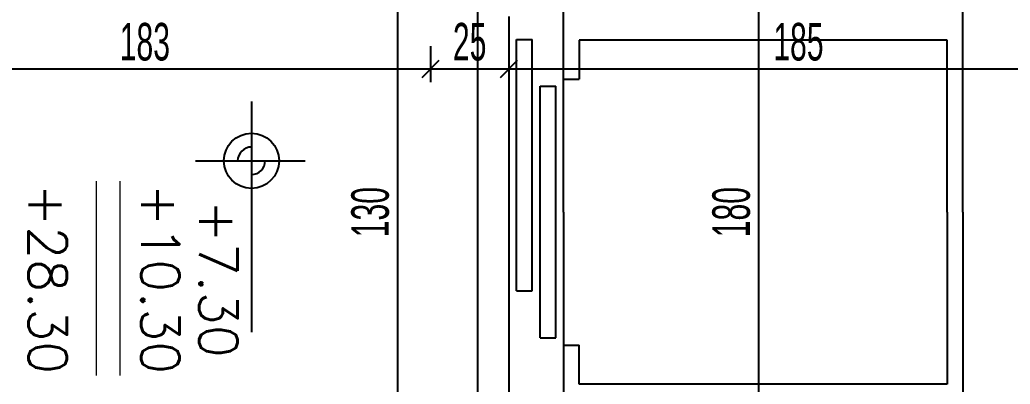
# Model space of a CAD drawing. Header units: inches. Extents: x -7543 to -822, y 102837 to 190349.
# Drawn here: x -829.8696 to -829.8063, y 102836.9744 to 102836.9977 of the extents above; entities that cross this region are included whole.
import ezdxf
from ezdxf.enums import TextEntityAlignment as Align

# ---------------------------------------------------------------- set-up
doc = ezdxf.new("R2010")
doc.units = ezdxf.units.IN
doc.header["$MEASUREMENT"] = 0
doc.linetypes.add('ACAD_ISO07W100', pattern=[3, 0, -3])
doc.linetypes.add('DASHDOTX2', pattern=[2, 1, -0.5, 0, -0.5])
doc.layers.get('0').update_dxf_attribs({"lineweight": 25})
doc.layers.add('AKS', color=1, linetype='Continuous', lineweight=25)
doc.layers.add('ICOL', color=55, linetype='Continuous', lineweight=25)
doc.layers.add('ASANSÖR', color=7, linetype='Continuous', lineweight=25, true_color=0xf6e21c)
doc.layers.add('MERDİVEN', color=7, linetype='Continuous', lineweight=20, true_color=0x16c244)
doc.styles.add('OLCU', font='tromand.shx', dxfattribs={"width": 0.6, "height": 12})
doc.styles.add('ÖLÇÜ', font='simplex.shx')

# ---------------------------------------------------------------- blocks, each defined once
blk = doc.blocks.new('_Oblique')
at = {"color": 0, "linetype": 'ByBlock', "lineweight": -2}
blk.add_line((-0.5, -0.5), (0.5, 0.5), dxfattribs=at)

msp = doc.modelspace()

# ---------------------------------------------------------------- linework, layer by layer
at = {"layer": 'AKS', "linetype": 'DASHDOTX2', "ltscale": 10}
msp.add_line((-829.84032, 102837.241781), (-829.84032, 102836.729325), dxfattribs=at)
at = {"layer": 'ASANSÖR'}
for p, q in [((-829.83482, 102836.985431), (-829.83482, 102836.999431)), ((-829.80932, 102836.985431), (-829.80932, 102836.999431)), ((-829.83832, 102836.997931), (-829.83832, 102836.972931)), ((-829.83782, 102836.996473), (-829.83682, 102836.996473)), ((-829.83782, 102836.980389), (-829.83782, 102836.996473)), ((-829.83682, 102836.980389), (-829.83682, 102836.996473)), ((-829.81032, 102836.996431), (-829.83382, 102836.996431)), ((-829.83382, 102836.996431), (-829.83382, 102836.993931)), ((-829.81032, 102836.985431), (-829.81032, 102836.996431)), ((-829.83632, 102836.977389), (-829.83632, 102836.993473)), ((-829.83632, 102836.993473), (-829.83532, 102836.993473)), ((-829.83532, 102836.977389), (-829.83532, 102836.993473)), ((-829.83482, 102836.993931), (-829.83382, 102836.993931)), ((-829.83482, 102836.985431), (-829.83482, 102836.971431)), ((-829.81032, 102836.985431), (-829.81032, 102836.974431)), ((-829.80932, 102836.985431), (-829.80932, 102836.971431)), ((-829.83782, 102836.980389), (-829.83682, 102836.980389)), ((-829.83632, 102836.977389), (-829.83532, 102836.977389)), ((-829.83482, 102836.976931), (-829.83382, 102836.976931)), ((-829.83382, 102836.974431), (-829.83382, 102836.976931)), ((-829.81032, 102836.974431), (-829.83382, 102836.974431))]:
    msp.add_line(p, q, dxfattribs=at)
at = {"layer": 'ICOL'}
for p, q in [((-829.822375, 102837.003431), (-829.822375, 102836.967431)), ((-829.845439, 102836.998431), (-829.845439, 102836.972431)), ((-829.87982, 102836.994581), (-829.84332, 102836.994581)), ((-829.84332, 102836.994581), (-829.83832, 102836.994581)), ((-829.83832, 102836.994581), (-829.80132, 102836.994581)), ((-829.854759, 102836.992509), (-829.854759, 102836.977764)), ((-829.858325, 102836.988711), (-829.851323, 102836.988711))]:
    msp.add_line(p, q, dxfattribs=at)
at = {"layer": 'ICOL', "color": 53}
for p, q in [((-829.84332, 102836.996031), (-829.84332, 102836.993741)), ((-829.84332, 102836.996031), (-829.84332, 102836.993741)), ((-829.83832, 102836.996031), (-829.83832, 102836.993741)), ((-829.83832, 102836.996031), (-829.83832, 102836.993741))]:
    msp.add_line(p, q, dxfattribs=at)
at = {"layer": 'ICOL'}
msp.add_circle((-829.854759, 102836.988711), 0.001764, dxfattribs=at)
for start, end in [(90, 180), (270, 0)]:
    msp.add_arc((-829.854759, 102836.988711), 0.000882, start, end, dxfattribs=at)
at = {"layer": 'MERDİVEN', "linetype": 'ACAD_ISO07W100'}
for p, q in [((-829.86468, 102836.987404), (-829.86468, 102836.974987)), ((-829.863178, 102836.987404), (-829.863178, 102836.974987))]:
    msp.add_line(p, q, dxfattribs=at)

# ---------------------------------------------------------------- block references
at = {"layer": 'ICOL', "xscale": 0.001080000000001746, "yscale": 0.001080000000001746, "zscale": 0.001080000000001746, "rotation": 180}
for p in [(-829.84332, 102836.994581), (-829.83832, 102836.994581)]:
    msp.add_blockref('_Oblique', p, dxfattribs=at)
at = {"layer": 'ICOL', "xscale": 0.001080000000001746, "yscale": 0.001080000000001746, "zscale": 0.001080000000001746}
for p in [(-829.84332, 102836.994581), (-829.83832, 102836.994581)]:
    msp.add_blockref('_Oblique', p, dxfattribs=at)

# ---------------------------------------------------------------- texts
at = {"layer": 'ICOL', "char_height": 0.0024, "attachment_point": 5, "style": 'OLCU'}
for s, insert in [('\\A1;183', (-829.86157, 102836.996309)), ('\\A1;25', (-829.84082, 102836.996309)), ('\\A1;185', (-829.81982, 102836.996309))]:
    msp.add_mtext(s, dxfattribs=dict(at, insert=insert))
at = {"layer": 'ICOL', "char_height": 0.0024, "attachment_point": 5, "rotation": 90, "style": 'OLCU'}
for s, insert in [('\\A1;130', (-829.847167, 102836.985431)), ('\\A1;180', (-829.824103, 102836.985431))]:
    msp.add_mtext(s, dxfattribs=dict(at, insert=insert))
at = {"layer": 'ICOL', "style": 'ÖLÇÜ'}
for tag, p in [('+28.30', (-829.869, 102836.981163)), ('+10.30', (-829.861808, 102836.981163)), ('+7.30', (-829.858094, 102836.981163))]:
    msp.add_attdef(tag, text='%%p0.00', height=0.00245, rotation=270, dxfattribs=at).set_placement(p, align=Align.CENTER)

doc.saveas('drawing.dxf')
